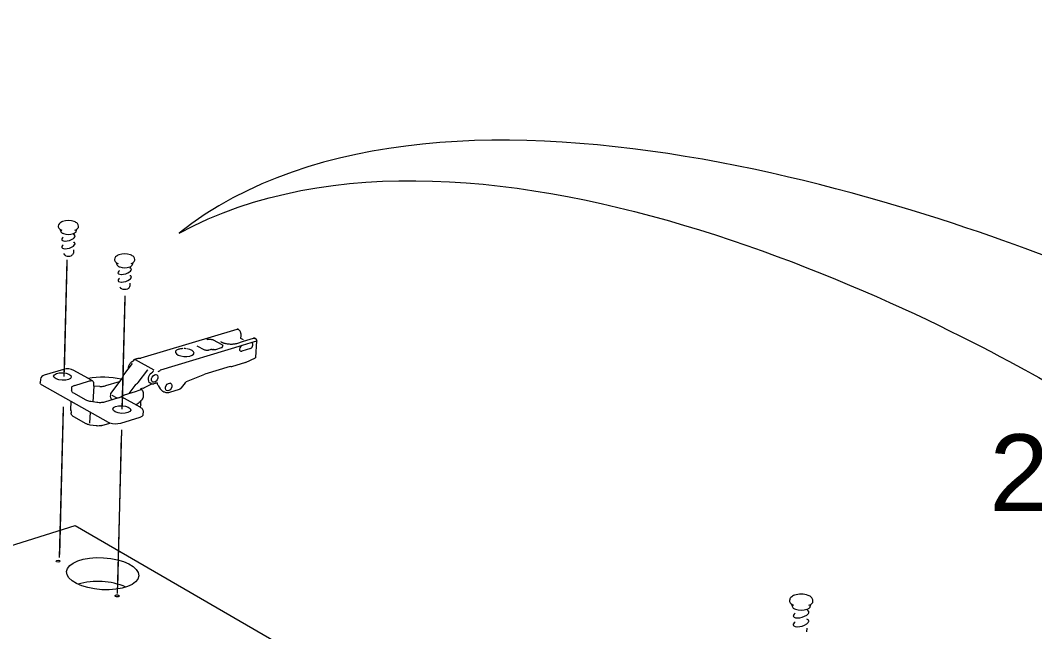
# Model space of a CAD drawing. Header units: metres. Extents: x -11.5 to 7.4, y -3.8 to 5.9.
# Drawn here: x 6.9159 to 7.1256, y 0.2755 to 0.4018 of the extents above; entities that cross this region are included whole.
import ezdxf

# ---------------------------------------------------------------- set-up
doc = ezdxf.new("R2010")
doc.units = ezdxf.units.M
doc.header["$MEASUREMENT"] = 0
for name, color, linetype, lineweight in [('PDF13_Geometry_Num_Penna__1_Num_Penna__255', 255, 'Continuous', 18), ('PDF13_Geometry_Num_Penna__7_Num_Penna__7', 7, 'Continuous', 18), ('PDF13_Text_Num_Penna__7_Num_Penna__7', 7, 'Continuous', 18)]:
    doc.layers.add(name, color=color, linetype=linetype, lineweight=lineweight)
doc.styles.add('GENERATED_STYLE_1', font='')
doc.styles.get('GENERATED_STYLE_1').set_extended_font_data('Arial')

msp = doc.modelspace()

# ---------------------------------------------------------------- linework, layer by layer
at = {"layer": 'PDF13_Geometry_Num_Penna__1_Num_Penna__255', "color": 255, "linetype": 'Continuous', "lineweight": 18, "flags": 128}
for points in [[(6.925053079112208, 0.3291518848035979), (6.925616963485203, 0.3514050471834596)], [(6.937040720339244, 0.3221743378029975), (6.937597233674678, 0.344187941462307)], [(6.924098161196904, 0.29145148472006), (6.924854921052596, 0.321306643832096)], [(6.936088136585827, 0.2846268867487334), (6.936881751629299, 0.3159316832466716)]]:
    msp.add_lwpolyline(points, dxfattribs=at)
at = {"layer": 'PDF13_Geometry_Num_Penna__7_Num_Penna__7', "color": 7, "linetype": 'Continuous', "lineweight": 18, "flags": 128}
for points in [[(6.927244979979946, 0.3584620785390351, 0.116291465422525), (6.927864024283975, 0.3588453724919178, 0.1978634805887518), (6.927976801158575, 0.3591165038233326), (6.927976801158575, 0.359295865737181, 0.1980169220185995), (6.927758495596308, 0.3598212978642579, 0.1195840931675859), (6.927096207871953, 0.3602303904485851, 0.1641178482158096), (6.924687229948209, 0.3602303904485851, 0.1195840931784688), (6.924024942223854, 0.3598212978642579, 0.2001323230020903), (6.923806636661585, 0.359295865737181), (6.923806636661585, 0.3591165038233326, 0.2019621779515645), (6.923919659237452, 0.3588456181931861, 0.1171241494219892), (6.924537352184579, 0.3584620785390289)], [(6.924164131983023, 0.3586456173741661, 0.04685879422706558), (6.924296073555269, 0.3582436501261439, 0.1949136172553398), (6.92438243754529, 0.3580355411658269, 0.1156960878228792), (6.924857623766364, 0.3577421738711211, 0.1618741366784099), (6.926925936904421, 0.3577421738711211, 0.1167692064123416), (6.927401000274868, 0.3580355411658278, 0.194913618077132), (6.927487364264893, 0.3582436501261421, 0.06024967512158737), (6.927637242028517, 0.3586576567355069)], [(6.925129860753414, 0.3561819709218872), (6.9252146276853, 0.3561819709218872, 0.1552657143476668), (6.926912423335569, 0.3567200566634314, 0.1176206627030825), (6.92724682273934, 0.3570984365912775, 0.4106495141338205), (6.927138849189793, 0.3574561973092125)], [(6.924836002056201, 0.3554435158094575, 0.1092859861405888), (6.924536000827697, 0.3550943743305819, 0.4102089916699727), (6.924642880872252, 0.3547381075154039, 0.1202055466266482), (6.925129369350911, 0.354607885851947)], [(6.9252146276853, 0.3546049374369025, 0.1552334092362415), (6.926912669036822, 0.355144865937838, 0.1144031280582288), (6.927246822739344, 0.3555207888531609)], [(6.926921145730009, 0.3543625531519528), (6.926921145730009, 0.3537421574910384, -0.206582709709587), (6.926891047326658, 0.3536433855877945), (6.926723970475402, 0.35336082914817)], [(6.927278149648943, 0.3556468335953626, 0.2761941554802136), (6.927139451292275, 0.3558771785189698, 0.04423200924971203), (6.926947804315837, 0.3559582599320894)], [(6.938877460047431, 0.3515715097815884, 0.1152153815020775), (6.939496504351462, 0.3519554179875994, 0.1990719125546503), (6.93960928122606, 0.3522265493190133), (6.939609281226058, 0.3524046827266032, 0.2007545729268553), (6.939390852813167, 0.3529307291068102, 0.1185770440211921), (6.938728687939436, 0.3533404359442676, 0.1641799699042388), (6.93631958716507, 0.3533404359442676, 0.1185770440405777), (6.935657422291339, 0.3529307291068102, 0.1986386642327658), (6.935438993878446, 0.3524046827266032), (6.935438993878446, 0.3522265493190133, 0.2007550445177899), (6.935552016454251, 0.3519550494356789, 0.118201141754475), (6.936169709401435, 0.3515721240346963)], [(6.93579661205051, 0.3517544343635883, 0.04618049691345843), (6.935928553622752, 0.3513530813686945, 0.1949136178253378), (6.936014917612777, 0.3511455866615094, 0.1156960878297531), (6.936489980983223, 0.3508516051136725, 0.1618740839246648), (6.938558294121282, 0.3508516051136734, 0.1139627759792337), (6.939033357491729, 0.3511455866615094, 0.1968773778366239), (6.93911861582612, 0.3513530813686963, 0.06342206543062569), (6.939269722095986, 0.3517683164843239)], [(6.936276466595368, 0.3494197810685291, 0.1141486315398175), (6.936762340820898, 0.3492907879113094), (6.936847107752786, 0.3492907879113094, 0.1547725701113309), (6.938544903403056, 0.3498288736528545, 0.1188293378455518), (6.938879302806775, 0.3502078678338565)], [(6.936468359273064, 0.3485523327988815, 0.1105919835541481), (6.936168480895184, 0.3482039284237599, 0.4116416714183936), (6.93627646659537, 0.3478475387579545, 0.1229173716168151), (6.936762955074029, 0.3477173170944896)], [(6.936847107752786, 0.3477143686794539, 0.1552334092230296), (6.938545149104309, 0.3482536829272593, 0.1142001093071796), (6.9388793028068, 0.3486308343488567)], [(6.938553502946871, 0.3474721072451317), (6.938553502946871, 0.3468517115842147, -0.2031384587710855), (6.938525861556037, 0.346753431083477), (6.938355099186003, 0.3464708746438525, -0.1181514973028473), (6.938078439576421, 0.346283773140569, -0.1606169825660616), (6.936968729872451, 0.346283773140569)], [(6.929930003260141, 0.327852493733201), (6.92702421740516, 0.3294749819497778, 0.1769773824225664), (6.924874331451491, 0.3296629434074418), (6.920879720498947, 0.3284592529746391, 0.3180248842553542), (6.920094704999293, 0.3276816085125409), (6.920059078317776, 0.3269076495692209)], [(6.939045274002442, 0.3309026290736403), (6.937312220222548, 0.3285825950030539, 0.08935243767862801), (6.937190598102871, 0.3283516358263299), (6.937126592926763, 0.3281640429205437), (6.937102022801579, 0.3281026176075823), (6.937072538651357, 0.3280485633321764), (6.937045511513652, 0.3279859095129538), (6.937019712882211, 0.3279330837438073), (6.936984086200692, 0.3278790294684004), (6.936938631469099, 0.3278249751929936), (6.934621422962923, 0.3247238568427964), (6.934593167318962, 0.3246698025673895), (6.934577196737591, 0.324631718873353), (6.934577196737591, 0.3245887211542788), (6.934587024787664, 0.3245260673350581), (6.934604223875294, 0.3244720130596512), (6.934630022506738, 0.3244277868343186), (6.934649678606887, 0.3244093592404305)], [(6.942959049243129, 0.3267640371875142), (6.942745043452767, 0.3268818509377756), (6.94267624710225, 0.3269248486568497), (6.942604256635468, 0.3269879938785794, -0.4271575534057782), (6.943299591178191, 0.3291194522383547), (6.943362244997411, 0.3291624499574288), (6.943405242716482, 0.3292165042328348), (6.943440869398001, 0.3292877575958695), (6.943458068485633, 0.3293602394651645)], [(6.927185028874495, 0.3263732493464504), (6.93005715365797, 0.3272371349479481), (6.930250029140669, 0.3272911892233532), (6.930456418192223, 0.3273268159048719), (6.930671406787591, 0.3273528602375686), (6.930743888656885, 0.3273688308189389), (6.930804085463587, 0.3273626882876419), (6.930858139738994, 0.3273442606937529, -0.3074587407775441), (6.931081727878174, 0.3269419248938528), (6.931062071778026, 0.3265512599034146)], [(6.930858508290873, 0.327344506395006), (6.929929757558888, 0.3278531079863312, -0.1023611260509545), (6.936860007068509, 0.3277198150572032)], [(6.940712602697483, 0.3218783906451455), (6.94078262755426, 0.3218341644198128), (6.940926362786589, 0.3217432549566288), (6.941061498475106, 0.3216363749120763), (6.941165921507144, 0.3215196668174478), (6.941221204288807, 0.3214238433292271), (6.941264202007881, 0.3213341623723034), (6.941291229145584, 0.321235881871563), (6.941309656739474, 0.3211449724083799), (6.941309288187597, 0.321047183310144), (6.941263710605378, 0.320264379121757), (6.94124528301149, 0.3201746981648332), (6.941202285292418, 0.3200948452579819), (6.941133488941899, 0.3200137638448721), (6.941042579478713, 0.3199326824317614), (6.940927099890347, 0.3198614290687258), (6.94079196420183, 0.3198000037557653), (6.940640857931946, 0.319747177986617), (6.936627327983009, 0.318516214714859, -0.1513626268947025), (6.934479284788727, 0.3185875909285221)], [(7.079786022326555, 0.2816833857515952), (7.079788479339072, 0.2818897748031466, 0.1964626976067659), (7.079544989398492, 0.2825009566671195, 0.117616711453368), (7.078783192667141, 0.2829851109838852, 0.1635973316110066), (7.075991412193016, 0.2830192634578923, 0.118049080374562), (7.07521880460658, 0.2825537824362669, 0.2001476398414847), (7.074959712636508, 0.2819491116554698), (7.074957255623989, 0.2817427226039166, 0.2035426936995716), (7.075083791768655, 0.2814251537358672, 0.1185573885627539), (7.075794605490291, 0.2809733091337652)], [(7.075365242552683, 0.2811914918453962, 0.04808692841338098), (7.075511557648158, 0.2807235538112511, 0.1952155025821261), (7.075607503987005, 0.2804819066300599, 0.1144198159339193), (7.076154557824244, 0.2801339936574418, 0.1607525670894775), (7.078549285075381, 0.280104509507221, 0.1142933740190044), (7.079103464248924, 0.2804386632097335, 0.1867324858309656), (7.079207887280958, 0.2806792047352937, 0.05569455422460474), (7.079387249194802, 0.2811558651638792)], [(7.075727774749787, 0.2787509413107916, 0.2718738982678757), (7.075887112011609, 0.2784801785312556, 0.1165692894135239), (7.07644853937208, 0.2783229297300718, -0.0093728622541674), (7.07654559136656, 0.2783217012238124, 0.1543256538387023), (7.078520415178289, 0.2789215808302004, 0.1172441537166791), (7.078912308675015, 0.2793540150334355, 0.123540459225075), (7.07894965526518, 0.2794978731164086)], [(7.07570627589025, 0.2769279608727064, 0.283291061287648), (7.075865490301448, 0.2766595322550627, 0.1216686855312312), (7.076425689155663, 0.2764998264413929)], [(7.0765239696564, 0.2764963866238341, 0.1556407932477605), (7.078498793468125, 0.2770981089896107, 0.1168212424348022), (7.078889458458557, 0.2775280861803475)]]:
    msp.add_lwpolyline(points, format="xyb", dxfattribs=at)
for points in [[(6.924888827825352, 0.3536433855877945), (6.925059590195383, 0.35336082914817)], [(6.925030351746415, 0.328217237241569), (6.925640919357258, 0.3523401861479938)], [(6.93652118504221, 0.346753431083477), (6.936691947412244, 0.3464708746438525)], [(6.937022661297233, 0.3214622955751407), (6.937614801314187, 0.3448997379889107)], [(6.940952898521791, 0.332043788537848), (6.960777304027134, 0.3380094149327153)], [(6.961562196676164, 0.336074394723787), (6.96159782335768, 0.3366800483095922), (6.96159782335768, 0.336788156860405), (6.96159782335768, 0.3369036364487732), (6.961579395763794, 0.3370191160371423), (6.96155482563861, 0.3371259960816957), (6.961525341488386, 0.3372341046325076), (6.961492171819389, 0.3373397561708034), (6.961446717087796, 0.3374478647216161), (6.96139143430613, 0.337547373728615), (6.961331237499426, 0.3376431972168348), (6.961267355173947, 0.3377242786299455), (6.961203472848466, 0.3378053600430553), (6.961124848447875, 0.3378766134060909), (6.96105236657858, 0.3379355817065335), (6.960973742177989, 0.3379822649443849), (6.960956543090358, 0.3379908644881997), (6.960928287446395, 0.3379822649443849)], [(6.954927157220638, 0.3358600203815501), (6.954819048669826, 0.3358600203815501), (6.954703569081456, 0.3358600203815501), (6.954595460530644, 0.3358428212939204), (6.954499637042423, 0.3358157941562165)], [(6.955426299313768, 0.3358342217501047), (6.954927525772517, 0.3358600203815501)], [(6.957691296303928, 0.3347449052500364), (6.955898905671697, 0.3357166537010965), (6.955800625170959, 0.3357621084326876), (6.955694973632662, 0.3357891355703906), (6.955559837944149, 0.3358161627080944), (6.955425930761891, 0.3358345903019817)], [(6.962049913661081, 0.3358084231186611), (6.961562196676164, 0.3360737804706568)], [(6.962087137400738, 0.3354767264286664), (6.964164541485113, 0.3361118641646934)], [(6.964798450714879, 0.3355223040108841), (6.963577315493193, 0.3351476096018162)], [(6.964610734958466, 0.3321503000305235), (6.96483432309765, 0.3355483483435799), (6.96483432309765, 0.3356097736565422), (6.964826952060092, 0.3356736559820233), (6.964808524466205, 0.335744909345058), (6.964788868366057, 0.335808791670539), (6.964755698697058, 0.3358702169835004), (6.964718843509278, 0.3359304137902033), (6.964683216827764, 0.3359770970280547), (6.964637762096171, 0.3360213232533873), (6.964584936327022, 0.3360471218848309), (6.964565280226875, 0.3360569499349051), (6.964541938607951, 0.3360569499349051)], [(6.961794384359161, 0.3346123494246651), (6.944947878026211, 0.329512819942563)], [(6.949566815859699, 0.3339698406510836), (6.949327257139148, 0.3339514130571954), (6.949093840949891, 0.3339243859194916), (6.948878852354524, 0.3338899877442323), (6.948683519859305, 0.333834704962567)], [(6.950243477107287, 0.3339338454176879), (6.950042002080771, 0.3339608725553909), (6.94983561302922, 0.3339694720992057)], [(6.952412650609228, 0.3345757399381402), (6.953998652189906, 0.333721928087968)], [(6.954907746821743, 0.3336417066292405), (6.954792267233374, 0.3336134509852782), (6.954660817063633, 0.33359502339139), (6.954515853325043, 0.33359502339139), (6.954365975561418, 0.3336134509852782), (6.954230839872903, 0.3336417066292405), (6.954106760740718, 0.3336748762982404), (6.953998652189906, 0.333721559536091), (6.95405393497157, 0.333721559536091), (6.954087104640568, 0.3337105029797582)], [(6.955587356484354, 0.3338107490905129), (6.955524702665132, 0.3338107490905129), (6.955471876895986, 0.3338107490905129), (6.955417822620579, 0.333792321496623), (6.954907992522994, 0.3336412152267361), (6.954874822853995, 0.3336584143143657), (6.954837967666217, 0.3336498147705518)], [(6.955586987932477, 0.3338102576880084), (6.955846202753175, 0.333772173993971)], [(6.95585603080325, 0.3337995696835536), (6.955846202753175, 0.3337725425458498), (6.955980109935432, 0.3337639430020349), (6.95611278861143, 0.3337725425458498), (6.956236867743614, 0.3337921986459973), (6.956353575838239, 0.3338106262398863)], [(6.956353698688869, 0.3338102576880084), (6.957556406316662, 0.3341763525532615)], [(6.957388960913528, 0.3354251291657784), (6.957397560457343, 0.3354140726094457), (6.957424587595046, 0.335396873521816), (6.957461442782824, 0.3353698463841122), (6.957504440501898, 0.3353428192464092), (6.957557266271044, 0.3353071925648914), (6.957627291127823, 0.3352715658833727), (6.95770960104719, 0.3352371677081161), (6.957799282004114, 0.3351917129765232), (6.957924589642557, 0.3351560862950054), (6.958046211762221, 0.335109403057154), (6.958189946994551, 0.3350676338443392), (6.958359480858327, 0.3350307786565621), (6.958527786215843, 0.3349951519750443), (6.958715747673507, 0.3349681248373413), (6.958922136725057, 0.3349410976996374), (6.959126068764093, 0.3349251271182672), (6.959332457815647, 0.3349066995243799), (6.959493392135606, 0.3349066995243799), (6.959653097949307, 0.3349066995243799), (6.959805432725451, 0.3349165275744523), (6.959956538995339, 0.3349251271182672), (6.960100274227669, 0.3349410976996374), (6.960241552447481, 0.3349595252935265), (6.960376688136, 0.334979181393674), (6.960498310255662, 0.3350049800251185), (6.960589219718846, 0.3350307786565621), (6.960678900675772, 0.3350479777441917)], [(6.957478396169201, 0.3341848292464498), (6.957514022850717, 0.3341934287902646), (6.957557020569791, 0.3341762297026349), (6.957638101982901, 0.3342106278778942), (6.957700755802124, 0.3342474830656714), (6.957743753521198, 0.3342818812409298), (6.957773237671418, 0.3343359355163367)], [(6.957842525424439, 0.3345324965178147), (6.957852353474513, 0.3345853222869621), (6.957825326336812, 0.3346479761061838), (6.957772500567661, 0.3347020303815906), (6.957691419154553, 0.334745028100663)], [(6.957772869119541, 0.334335812665711), (6.957842893976316, 0.3345323736671881)], [(6.960678654974519, 0.3350484691466953), (6.962086523147608, 0.3354772178311709)], [(6.963503973669519, 0.3339872854399646), (6.961712811543547, 0.333444285673381)], [(6.963577069791945, 0.3351479781536932), (6.961794507209788, 0.3346123494246651)], [(6.938287162789866, 0.3298860401441202), (6.938287162789866, 0.3299204383193786), (6.938295762333681, 0.3300543455016349), (6.938312961421309, 0.3301796531400782), (6.938349816609087, 0.3303147888285949), (6.938385443290608, 0.3304376394545185), (6.938437040553495, 0.3305727751430343), (6.938500922878973, 0.3306894832376628), (6.938582004292085, 0.3308123338635864), (6.938661857198934, 0.3309204424143992), (6.938742938612044, 0.3310273224589544), (6.938838762100264, 0.3311170034158772), (6.938937042601003, 0.3312054558665425), (6.939045151151817, 0.3312779377358375), (6.939116404514852, 0.3313209354549107), (6.939186429371631, 0.331357790642687)], [(6.939186920774132, 0.3313581591945658), (6.939212719405578, 0.3313753582821954), (6.939232375505725, 0.3313839578260103), (6.939258174137169, 0.3314122134699735), (6.939275373224797, 0.3314294125576023), (6.939295029324946, 0.3314564396953052), (6.939312228412575, 0.3314724102766755)], [(6.939340606907166, 0.3314638107328616), (6.939285324125498, 0.331401156913639), (6.939232498356352, 0.3313581591945658), (6.939206699724908, 0.3313667587383806), (6.939187043624759, 0.3313581591945658)], [(6.939429673610961, 0.3316600031824626), (6.939402646473255, 0.3316329760447587), (6.939382990373108, 0.3315985778695003), (6.939367019791739, 0.3315629511879816), (6.939339992654034, 0.3315359240502778), (6.939331393110219, 0.33150029736876), (6.939311737010071, 0.3314720417247976), (6.939339992654034, 0.3314634421809828)], [(6.939340484056537, 0.331463687882235), (6.939357683144168, 0.3314808869698647), (6.939366282687983, 0.3315103711200855), (6.939382253269354, 0.3315263417014567), (6.939390852813167, 0.33153616975153), (6.939410508913316, 0.3315521403329011), (6.939428936507204, 0.3315631968892339)], [(6.939429305059081, 0.3315627054867294), (6.939409648958932, 0.3315983321682472), (6.939409648958932, 0.3316339588497659), (6.939429305059081, 0.3316609859874697)], [(6.939429305059081, 0.3316603717343387), (6.939447732652971, 0.3316787993282277), (6.939462474728082, 0.331694769909598), (6.939491958878302, 0.3317144260097447), (6.939506700953412, 0.3317230255535604), (6.939523900041044, 0.3317328536036346), (6.939534956597376, 0.3317328536036346)], [(6.940177342520331, 0.3319264661900911), (6.93953483374675, 0.331732362201131), (6.939606087109787, 0.3317397332386856), (6.939685940016638, 0.3317139346072411)], [(6.939686062867262, 0.3317144260097447), (6.943547258040052, 0.3295903386875203)], [(6.940177956773462, 0.3319267118913425), (6.940256581174054, 0.3319463679914909), (6.94034503362472, 0.3319635670791206), (6.940426115037827, 0.3319807661667484), (6.940515795994754, 0.3319893657105633), (6.940605476951676, 0.3319991937606375), (6.940676730314713, 0.3319991937606375)], [(6.940676976015967, 0.3319987023581339), (6.940739629835186, 0.3320097589144666), (6.940792455604333, 0.3320097589144666), (6.940837910335924, 0.3320183584582814), (6.940880908054998, 0.3320257294958369), (6.940926362786589, 0.3320343290396526), (6.940953389924292, 0.3320441570897259)], [(6.96250691798952, 0.3310708115805303), (6.964548695392375, 0.3320597591192183)], [(6.964610120705338, 0.3321499314786465), (6.96460397817404, 0.3321413319348308), (6.96460397817404, 0.3321241328472011), (6.964594150123968, 0.3321143047971278), (6.964594150123968, 0.3320983342157584), (6.964584322073893, 0.3320885061656851), (6.964575722530078, 0.3320799066218703), (6.964565894480007, 0.3320700785717943), (6.964558523442449, 0.3320602505217227)], [(6.94033864539217, 0.3269791486335079), (6.942301798394434, 0.3295909529406504)], [(6.944448858783707, 0.3292430399680333), (6.944564338372077, 0.3292884946996262), (6.944672446922889, 0.3293339494312182), (6.944753528335999, 0.3293855466941054), (6.944823553192776, 0.3294482005133261)], [(6.944948000876837, 0.3295123285400594), (6.944875519007541, 0.3294853014023555), (6.944822693238395, 0.3294484462145784)], [(6.959296216880997, 0.3302867788858839), (6.954087350341821, 0.3286995487989461)], [(6.959545972203498, 0.3301884983851453), (6.959296585432874, 0.330286778885883), (6.959316241533022, 0.3302966069359572)], [(6.962507163690772, 0.3310704430286524), (6.959582090287523, 0.3301883755345187), (6.959564891199893, 0.3301797759907048), (6.959546463606005, 0.3301883755345187)], [(6.933647831752475, 0.3263193179216701), (6.936441454985985, 0.3271571591904712)], [(6.94331642171394, 0.3270588786897317), (6.943234111794572, 0.3271043334213237)], [(6.944155000086498, 0.3285651502141853), (6.944065319129573, 0.3286106049457782)], [(6.950013255034307, 0.3268989271747786), (6.950031682628195, 0.326924725806224), (6.950075908853528, 0.3269787800816308), (6.950121363585119, 0.3270205492944438), (6.950164361304193, 0.3270586329884804), (6.950209816035784, 0.3270942596699982), (6.950262641804933, 0.3271225153139605), (6.950314239067819, 0.327148313945405), (6.954086981789944, 0.3286999173508249)], [(6.92044261797191, 0.3264164927667759), (6.920311167802174, 0.3265061737237005), (6.920193231201283, 0.3265958546806251), (6.920112149788176, 0.3267015062189191), (6.920067923562842, 0.3267997867196595), (6.920059324019027, 0.3269066667642138)], [(6.926472372393512, 0.3230368720476084), (6.920442863673163, 0.3264164927667759)], [(6.927185151725119, 0.3263737407489549), (6.927007018317529, 0.3263086299172144), (6.926854683541384, 0.3262386050604382), (6.926722004865388, 0.3261587521535878), (6.926623724364648, 0.3260702997029226), (6.926551242495353, 0.3259707906959246), (6.926515615813834, 0.3258725101951843), (6.926515615813834, 0.3257656301506318), (6.926561070545425, 0.3252300014216027)], [(6.929538846867198, 0.3233236054085156), (6.926978639822943, 0.3247585007193061), (6.926833676084353, 0.3248383536261565), (6.926728024546057, 0.324936634126896), (6.926640800601652, 0.3250361431338948), (6.926586746326246, 0.3251319666221155), (6.926560947694801, 0.325230247122855)], [(6.931124848447876, 0.3262119464746123), (6.930946715040283, 0.3230006311129605)], [(6.931036150295958, 0.3264968370761299), (6.931081605027551, 0.3264968370761299), (6.931124602746625, 0.3264968370761299)], [(6.932419694045112, 0.3261763197930945), (6.931124848447876, 0.3262119464746123), (6.931124848447876, 0.326293027887723), (6.931124848447876, 0.3263814803383873), (6.931124848447876, 0.3264527337014229), (6.931124848447876, 0.3264969599267564)], [(6.932419325493235, 0.3261759512412157), (6.932644142138678, 0.3261673516974017), (6.932864044759079, 0.3261759512412157), (6.93307657634193, 0.326201749872661), (6.933282965393481, 0.3262300055166234), (6.933470926851145, 0.3262656321981403), (6.933647831752475, 0.3263196864735471)], [(6.940453879279286, 0.3253019918883933), (6.939686062867262, 0.3250698042053983), (6.937447724462929, 0.3243842977127418)], [(6.938428686710932, 0.3246865102525147), (6.939685448614133, 0.3263732493464504)], [(6.939685571464759, 0.3263734950477017), (6.939836677734645, 0.3265418004052192), (6.939998840560866, 0.3267015062189191), (6.940168374424641, 0.326852612488806), (6.940339136794675, 0.3269791486335079)], [(6.940864200369873, 0.3254266852737064), (6.940453879279286, 0.3253013776352649)], [(6.941309656739474, 0.3257652615987539), (6.94108729710655, 0.3257038362857916), (6.940960760961849, 0.3256583815541996), (6.940855109423556, 0.3256153838351254), (6.940749457885261, 0.3255613295597186)], [(6.940997370448375, 0.3254362676225284), (6.940971571816931, 0.3254362676225284), (6.940953144223045, 0.3254362676225284), (6.94092611708534, 0.3254362676225284), (6.94091014650397, 0.3254362676225284), (6.940890490403822, 0.3254362676225284), (6.940864691772378, 0.325426439572456)], [(6.940952898521791, 0.325658258703573), (6.941078206160231, 0.3254715257521692), (6.941185086204786, 0.3252835642945051), (6.941274767161712, 0.3250857747867677), (6.941327592930859, 0.3249014988478827), (6.9413533915623, 0.3247123088839592), (6.9413533915623, 0.3245268044388148)], [(6.941309288187597, 0.3257656301506318), (6.941435824332297, 0.3258110848822229), (6.941550075414407, 0.3258553111075546), (6.941648355915145, 0.3259069083704436), (6.943102907326084, 0.3267017519201714)], [(6.942959417795006, 0.3267641600381408), (6.943020843107966, 0.3267297618628815), (6.943093324977262, 0.3267015062189191), (6.943201433528076, 0.3266843071312904), (6.943307085066373, 0.3266757075874747), (6.943415193617183, 0.3266843071312904), (6.943529444699292, 0.326710105762734), (6.943637553250106, 0.3267481894567696), (6.943753032838474, 0.3267997867196595), (6.943762860888548, 0.3268280423636218), (6.943770231926102, 0.3268624405388803)], [(6.943753278539727, 0.3267994181677807), (6.943823303396503, 0.3268362733555579), (6.943887185721984, 0.3268633004932617), (6.94395966759128, 0.3268817280871499), (6.944048120041941, 0.3268989271747786), (6.944136572492608, 0.3268989271747786), (6.944206597349387, 0.3268903276309647), (6.944215196893202, 0.3268706715308172), (6.94423485299335, 0.3268633004932617), (6.94423485299335, 0.3268436443931133), (6.944244681043422, 0.3268362733555579), (6.944252052080978, 0.3268178457616697), (6.944261880131052, 0.3267994181677807)], [(6.944324165398395, 0.3268441357956178), (6.944306966310767, 0.3268527353394326), (6.944288538716876, 0.3268625633895068), (6.944271339629248, 0.3268711629333207), (6.944245540997803, 0.3268822194896535), (6.944214828341323, 0.3268908190334692)], [(6.944475271668281, 0.3263636669976293), (6.944405246811504, 0.3264877461298124), (6.944340135979765, 0.3265958546806242), (6.944295909754434, 0.3267015062189191), (6.944261511579175, 0.3267997867196595)], [(6.944475517369533, 0.3263631755951248), (6.944876010410045, 0.325694868190098), (6.944984118960857, 0.3255339338701386), (6.94510819809304, 0.3254000266878805), (6.945250704819113, 0.3252759475556983), (6.945400582582739, 0.3251788955612183)], [(6.945400214030862, 0.3251784041587138), (6.945606603082414, 0.3250702956079019)], [(6.945606111679911, 0.3250700499066497), (6.945731419318353, 0.3250073960874289), (6.945866555006871, 0.32495579882454), (6.946009061732939, 0.3249177151305043), (6.946152796965274, 0.3249017445491331), (6.946322330829048, 0.3248931450053183), (6.946500464236637, 0.3249017445491331), (6.946677369137968, 0.3249275431805776), (6.946856731051817, 0.3249815974559835), (6.948854282229341, 0.3255872510417896)], [(6.946195671833719, 0.325283932846383), (6.946117047433129, 0.325329387577975)], [(6.947035478712536, 0.3267818505282731), (6.946954397299425, 0.32683590480368)], [(6.949202195201956, 0.3258382348705515), (6.949156740470363, 0.3257841805951456), (6.949103914701217, 0.3257374973572933), (6.949047403413292, 0.3256944996382209), (6.948998263162924, 0.325658872956704), (6.948942980381258, 0.3256244747814447), (6.948890154612108, 0.3255962191374815), (6.948854527930592, 0.3255876195936676)], [(6.950013009333057, 0.3268984357722751), (6.949202195201956, 0.3258382348705515), (6.949192367151884, 0.3258468344143663), (6.949182539101809, 0.3258640335019951)], [(6.926379988722815, 0.3212889533419618), (6.926472126692259, 0.3230371177488598)], [(6.932826943870049, 0.3180784979346916), (6.934479284788727, 0.3185870995260167), (6.93431835046877, 0.3186497533452375), (6.934174615236438, 0.3187197782020155), (6.926471880991006, 0.3230367491969828)], [(6.931769445682098, 0.3228406795980074), (6.930527425854008, 0.3230200415118558), (6.930303837714826, 0.3230544396871151), (6.930091306131976, 0.3231084939625219), (6.929887374092942, 0.3231711477817427), (6.92969941263528, 0.3232436296510386), (6.929538478315319, 0.323323482557889)], [(6.93625177361956, 0.3238025999989924), (6.933363555404085, 0.3229205325048596), (6.933169451415127, 0.3228689352419698), (6.93295569132602, 0.3228320800541935), (6.932732103186837, 0.3228050529164896), (6.932490087453768, 0.3227964533726748), (6.932250528733217, 0.3227964533726748), (6.932007284493887, 0.3228136524603045), (6.931768954279594, 0.3228406795980074)], [(6.934906436415064, 0.3234825741184597), (6.934816755458142, 0.3235550559877556), (6.934738131057552, 0.3236435084384199), (6.934675477238329, 0.3237491599767148), (6.934630022506738, 0.3238842956652306), (6.934604223875294, 0.324025573885045), (6.934604223875294, 0.3241779086611896), (6.934630022506738, 0.324330243437335)], [(6.934859630326587, 0.3243577619775424), (6.935923516747089, 0.3237693074793668)], [(6.936251650768932, 0.3238034599533748), (6.936422413138967, 0.3238661137725947), (6.936575976421372, 0.3239299960980748), (6.936697598541036, 0.3240098490049252), (6.936761480866519, 0.3240258195862964), (6.936822906179479, 0.3240172200424816), (6.936888017011219, 0.3240000209548528)], [(6.936806689896859, 0.3240260652875486), (6.936842316578376, 0.3240641489815852), (6.936931997535298, 0.3241341738383605), (6.937045020111151, 0.3242152552514712), (6.937181384305926, 0.3242852801082474), (6.937325119538256, 0.3243381058773958), (6.937446741657922, 0.3243847891152463)], [(6.940712971249361, 0.3218780220932675), (6.936888631264347, 0.3240008809092334)], [(6.940847492684748, 0.3223842895226996), (6.940890490403822, 0.323150877428465), (6.940719728033788, 0.3229825720709503), (6.940535452094903, 0.3228228662572477), (6.940319234993273, 0.3226619319372892), (6.940089504322797, 0.3225108256674023), (6.939830289502096, 0.3223683189413302)], [(6.941336806727803, 0.324134665240865), (6.941309779590098, 0.3239295046955721), (6.941245897264618, 0.3237329436940932), (6.941157444813953, 0.3235363826926152), (6.941043193731844, 0.3233410501973957), (6.940890858955699, 0.3231506317272128)], [(6.941353637263553, 0.3245263130363103), (6.941336438175924, 0.3241344195396119)], [(6.924083787673672, 0.2908401800054623), (6.924871260185842, 0.3219189313517008)], [(6.926379988722815, 0.3213344080735538), (6.926379988722815, 0.3213086094421094), (6.926379988722815, 0.3212889533419618), (6.926434042998222, 0.3207459535753792)], [(6.930313911466151, 0.3185703918408906), (6.930431848067037, 0.3208161012827819)], [(6.940847369834122, 0.3223842895226996), (6.940827713733974, 0.322252839352962), (6.940801915102529, 0.3221177036644445), (6.940756460370936, 0.3219862534947069), (6.940713462651864, 0.3218781449438941)], [(6.927007509720035, 0.3198786281563546), (6.926889573119148, 0.3199597095694653), (6.926775322037038, 0.320040790982576), (6.926675813030041, 0.3201390714833146), (6.926586132073115, 0.3202447230216086), (6.92653207779771, 0.3203344039785332), (6.926489080078637, 0.3204412840230875), (6.926453453397118, 0.32054816406764), (6.926433797296969, 0.3206648721622685)], [(6.929565259751771, 0.3184432414430605), (6.927007509720035, 0.3198781367538528)], [(6.930369071397191, 0.3181864836348796), (6.930198309027157, 0.318220881810138), (6.93002754665712, 0.3182589655041745), (6.929867840843421, 0.3183105627670617), (6.929760960798866, 0.3183474179548407), (6.929654080754313, 0.3183990152177278), (6.929565628303648, 0.3184432414430605)], [(6.93282731242193, 0.3180784979346916), (6.932687262708376, 0.3180440997594332), (6.932543527476046, 0.3180158441154708), (6.932392421206158, 0.3179900454840263), (6.932240086430014, 0.3179814459402115), (6.93205335347861, 0.3179728463963967), (6.931866620527204, 0.3179814459402115), (6.931678659069542, 0.3179974165215826), (6.931598806162691, 0.3180072445716569), (6.930369071397191, 0.3181866064855061)], [(6.936058161033102, 0.2833983804894951), (6.936913201389535, 0.31716018950591)], [(6.71418317383004, 0.2304094657109728), (6.927271270013893, 0.2974072830648522)], [(6.927271392864519, 0.2974067916623477), (7.108619801334658, 0.1922957961218268)], [(7.078496459306232, 0.276191102818415), (7.07848663125616, 0.2754736551630179)]]:
    msp.add_lwpolyline(points, dxfattribs=at)
for points in [[(6.960973496476736, 0.3379828791975159), (6.96095629738911, 0.3379902502350705), (6.960928041745145, 0.3380013067914032), (6.960902243113702, 0.3380099063352171), (6.960865387925924, 0.3380172773727734), (6.96083958929448, 0.3380172773727734), (6.960812562156777, 0.3380099063352171), (6.960776935475259, 0.3380099063352171), (6.960855559875851, 0.3380099063352171)], [(6.961597577656432, 0.3366806625627206), (6.961587749606355, 0.3366634634750927)], [(6.962006670240756, 0.3358084231186611), (6.962033697378461, 0.3358157941562165)], [(6.964585182028273, 0.3360474904367097), (6.964522528209054, 0.3360831171182266), (6.964452503352277, 0.3361113727621889), (6.964381249989241, 0.3361199723060029), (6.964308768119947, 0.3361285718498186), (6.964236286250649, 0.3361199723060029), (6.964165032887614, 0.3361113727621889), (6.964255942350798, 0.3361199723060029), (6.964351765839019, 0.3361199723060029), (6.964442675302205, 0.3360929451683017)], [(6.964834445948275, 0.3355487168954578), (6.964827074910721, 0.3355302893015697)], [(6.955347060660049, 0.3338102576880084), (6.955382687341563, 0.3338102576880084)], [(6.956272125873255, 0.3338270882237593), (6.956308981061031, 0.3338270882237593)], [(6.940712971249361, 0.3319639356309967), (6.940692086642954, 0.3319897342624412)], [(6.964575231127574, 0.3321241328472011), (6.964565403077501, 0.3320799066218703)], [(6.942289390481216, 0.329565154309206), (6.942289390481216, 0.3295811248905771)], [(6.962541807567282, 0.3311349396072627), (6.962533208023469, 0.3310980844194855)], [(6.931062440329907, 0.3265508913515367), (6.931055069292348, 0.3265250927200922)], [(6.949996424498556, 0.3269252172087267), (6.95000379553611, 0.3269166176649119)], [(6.934630391058615, 0.3243301205867102), (6.934630391058615, 0.3243473196743389), (6.934630391058615, 0.3243743468120419), (6.93463776209617, 0.3243841748621161)], [(6.937518117871582, 0.324373978260164), (6.937486176708845, 0.3243838063102382)], [(6.926379988722815, 0.321335022326684), (6.926379988722815, 0.321307995188981), (6.926379988722815, 0.3212809680512771), (6.926379988722815, 0.3212539409135742), (6.926379988722815, 0.321235513319686), (6.926379988722815, 0.3212084861819822), (6.926379988722815, 0.3212453413697594)], [(6.931769077130221, 0.3228401881955039), (6.931783819205332, 0.3228684438394653)], [(6.926434042998222, 0.3206651178635207), (6.926426671960668, 0.3207105725951127)], [(6.935645382929996, 0.2827649626622302), (6.935582729110777, 0.282819016937637), (6.935547102429259, 0.2828632431629696), (6.935547102429259, 0.2829172974383756), (6.935571672554444, 0.2829713517137815), (6.935635554879925, 0.2830057498890408), (6.935715407786775, 0.283042605076818), (6.935822287831328, 0.2830598041644476), (6.935937767419697, 0.2830684037082616), (6.936055704020585, 0.2830598041644476), (6.93616135555888, 0.2830340055330032), (6.936259636059619, 0.2829959218389666), (6.936340717472726, 0.2829615236637091), (6.93638494369806, 0.2829074693883031), (6.936403371291949, 0.2828534151128963), (6.93638494369806, 0.2827993608374895), (6.936340717472726, 0.2827563631184153), (6.93626946410969, 0.2827207364368975), (6.936169955102692, 0.2826937092991937), (6.93606307505814, 0.2826863382616382), (6.935950052482291, 0.2826863382616382), (6.935832115881405, 0.2827023088430094), (6.935726464343109, 0.2827293359807124)]]:
    msp.add_lwpolyline(points, close=True, dxfattribs=at)
at = {"layer": 'PDF13_Geometry_Num_Penna__7_Num_Penna__7', "color": 7, "linetype": 'Continuous', "lineweight": 18}
for centre, radius, start, end in [((6.925503503497842, 0.3561469141495266), 0.001098964809301606, 127.4011004490715, 151.6608027212016), ((6.925889226525026, 0.3548348256978517), 0.001749673687326592, 251.5760510345516, 288.4436094457775), ((6.938644843797535, 0.3503309418110483), 0.0002644403014890884, 0.3774946301565906, 61.63961299547312), ((6.937115962905002, 0.349272706892565), 0.00107340753802454, 127.1077388721957, 151.9541642890608), ((6.938646283774977, 0.3487560023504228), 0.0002629960459525904, 0.1910052683385304, 61.8261024391065), ((6.93200320908192, 0.2709054807839717), 0.01495991453768131, 67.2310495176342, 106.0717608534558), ((7.078380922380806, 0.2826653573293401), 0.001815861308238631, 287.6248981603597, 314.4744162138194), ((7.076893523769398, 0.2782651575780957), 0.001292033047527674, 126.8555615561738, 150.772588111075), ((7.076824515483612, 0.2764788726044021), 0.001231798969338449, 126.1967894479353, 151.2579244712277), ((7.078192848709538, 0.276914056033343), 0.001179465859188156, 60.70745313977996, 72.43516123316756)]:
    msp.add_arc(centre, radius, start, end, dxfattribs=at)
for centre, major_axis, ratio, start_param, end_param in [((6.949929726812503, 0.3331610651544992), (-0.001931113545811769, 0.0001141873686340554), 0.4137102476915746, 5.437515541251598, 10.7754460469321), ((6.961768343001173, 0.3340327167624517), (0.0003389833488958161, 0.000560058455898349), 0.6744132451738297, 0.6801175387056246, 3.764421942348132), ((6.963538458878649, 0.3345670242112435), (0.0003097645154648277, 0.0005622444774220359), 0.6745503580752799, 3.755968958919887, 6.887852061346354)]:
    msp.add_ellipse(centre, major_axis=major_axis, ratio=ratio, start_param=start_param, end_param=end_param, dxfattribs=at)
for centre, major_axis, ratio in [((6.924667781990749, 0.328192218178387), (-0.001826647885507349, 8.863090523308953e-05), 0.4201253002191723), ((6.943733637782985, 0.3278107622815449), (0.0004243101882996924, 0.0007536736421862588), 0.6775019385234425), ((6.946615402466415, 0.3260329408851179), (0.0004266692368322111, 0.0007501478087574287), 0.6774936730604583), ((6.936911503055768, 0.3213773218259268), (-0.001848641850591193, 0.0001008385245590551), 0.4220221715388991), ((6.923760877324192, 0.2900381647173846), (-0.0004237347983231387, 2.057819447426335e-05), 0.4456329182134648), ((6.932968718404798, 0.287457493424041), (-0.007467283383932433, 0.0004381354773499997), 0.4427689895412454)]:
    msp.add_ellipse(centre, major_axis=major_axis, ratio=ratio, dxfattribs=at)
for points in [[(7.140484428134934, 0.348018546829242), (7.117368854361084, 0.3577913141214903), (7.004808196864534, 0.4018148359213347), (6.948760055799262, 0.3578551964469705)], [(6.948760055799259, 0.3578551964469714), (7.011845080717454, 0.3916108629320911), (7.111804949512983, 0.336636436337387), (7.131001588319857, 0.3254066606216828)], [(6.924536000827697, 0.3566684594005451), (6.924579435083029, 0.3566684594005451), (6.92445983343962, 0.356541923255846), (6.924505288171209, 0.356541923255846)], [(6.924505288171217, 0.3565419232558442), (6.924505288171217, 0.3564473282738838), (6.924546578204684, 0.3563097355728502), (6.924642880872247, 0.3563097355728502)], [(6.927139451292277, 0.3574537206014519), (6.927210873903444, 0.3574537206014519), (6.926878953143127, 0.3575323450020429), (6.926947804315835, 0.3575323450020429)], [(6.92464288087225, 0.3563103498259776), (6.924795215648397, 0.3562329539316451), (6.924958606980876, 0.3561862706937955), (6.925129369350909, 0.3561825851750164)], [(6.925129860753414, 0.3546073944494204), (6.925156999343701, 0.3546073944494204), (6.925186372041338, 0.354604937436898), (6.925214627685301, 0.354604937436898)], [(6.927247436992463, 0.3555202974506608), (6.927293600066584, 0.3555202974506608), (6.92723269491735, 0.35564683359536), (6.92727814964894, 0.35564683359536)], [(6.925059098792882, 0.35336082914817), (6.925071383855474, 0.35336082914817), (6.9250696617916, 0.3533313449979465), (6.925083668918061, 0.3533313449979465)], [(6.925083177515562, 0.3533308535954438), (6.925182222856633, 0.3533308535954438), (6.925240426316744, 0.3532043174507411), (6.925336249804965, 0.3531748333005176)], [(6.926445959508934, 0.3531748333005211), (6.926543011503415, 0.3532043174507429), (6.926601214963528, 0.3533308535954438), (6.926700260304604, 0.3533308535954438)], [(6.926700383155223, 0.3533308535954438), (6.926714282116932, 0.3533308535954438), (6.926713627012338, 0.3533603377456656), (6.926724953280412, 0.3533603377456656)], [(6.938770702853503, 0.3505637660971335), (6.93884047941354, 0.3505637660971335), (6.938511433210616, 0.3506423904977245), (6.93858028438332, 0.3506423904977245)], [(6.938879794209324, 0.3502073764313289), (6.938921563422139, 0.3502073764313289), (6.938863823627958, 0.3503326840697722), (6.938909278359552, 0.3503326840697722)], [(6.936168480895184, 0.3497778906430975), (6.936211915150515, 0.3497778906430975), (6.936093542013371, 0.349652583004656), (6.936137768238703, 0.349652583004656)], [(6.936137768238702, 0.3496525830046551), (6.936137768238702, 0.3495567595164362), (6.936179219183773, 0.3494191668154034), (6.93627658944599, 0.3494191668154034)], [(6.938770702853503, 0.3489873468652771), (6.938841028801346, 0.3489873468652771), (6.938511094282585, 0.3490671997721293), (6.938580284383318, 0.3490671997721293)], [(6.938879794209324, 0.3486303429463433), (6.938925957283442, 0.3486303429463433), (6.938863823627958, 0.3487568790910451), (6.938909278359552, 0.3487568790910451)], [(6.936691578860367, 0.3464702603907215), (6.936703168565236, 0.3464702603907215), (6.936703089784883, 0.3464407762405006), (6.936716148985557, 0.3464407762405006)], [(6.936715534732423, 0.3464402848379962), (6.936815437296507, 0.3464402848379962), (6.936872783533605, 0.3463137486932926), (6.936968607021833, 0.346284264543069)], [(6.936762340820898, 0.3477168256919727), (6.936789479411189, 0.3477168256919727), (6.936818852108821, 0.3477143686794584), (6.936847107752785, 0.3477143686794584)], [(6.938332740372084, 0.3464402848379962), (6.93834663933379, 0.3464402848379962), (6.938345513980574, 0.3464697689882161), (6.938356081991006, 0.3464697689882161)], [(7.079652975098682, 0.2813702395061162), (7.079767641532757, 0.2813702395061162), (7.079785653774684, 0.2815643434950736), (7.079785653774684, 0.2816822800959597)], [(7.07576585844382, 0.2788959050493816), (7.075815304866938, 0.2788959050493816), (7.075676177486901, 0.2787509413107889), (7.075727774749791, 0.2787509413107889)], [(7.078792775015962, 0.2797686358959455), (7.078872995628092, 0.2797686358959455), (7.078487557212146, 0.2798620023716474), (7.078570415383044, 0.2798620023716474)], [(7.078949655265264, 0.2794978731164086), (7.078952112277785, 0.2796084386797384), (7.078889458458562, 0.2797140902180359), (7.078792406464089, 0.2797681444934446)], [(7.075744359584284, 0.277071696105037), (7.0757938060074, 0.277071696105037), (7.075658364146141, 0.2769279608727038), (7.075706275890255, 0.2769279608727038)], [(7.078928033555105, 0.2776750155289491), (7.078930490567622, 0.2777843525860222), (7.078867836748397, 0.2778900041243162), (7.078769556247659, 0.2779428298934619)], [(7.078889949861066, 0.2775275947778404), (7.078944352024445, 0.2775275947778404), (7.078875207785952, 0.2776750155289518), (7.078928033555103, 0.2776750155289518)], [(7.076425689155657, 0.2765000721426123), (7.076456499935889, 0.2765000721426123), (7.076490777245073, 0.2764963866238341), (7.076523969656399, 0.2764963866238341)]]:
    msp.add_open_spline(points, degree=3, dxfattribs=at)

# ---------------------------------------------------------------- texts
at = {"layer": 'PDF13_Text_Num_Penna__7_Num_Penna__7', "color": 7, "linetype": 'Continuous', "lineweight": 18, "insert": (7.116268235603433, 0.300436185397618), "char_height": 0.01582901521914505, "attachment_point": 7, "style": 'GENERATED_STYLE_1'}
msp.add_mtext('\\A1;{\\pql;\\fArial|b0|i0|c0|p34;2x}', dxfattribs=at)

doc.saveas('drawing.dxf')
